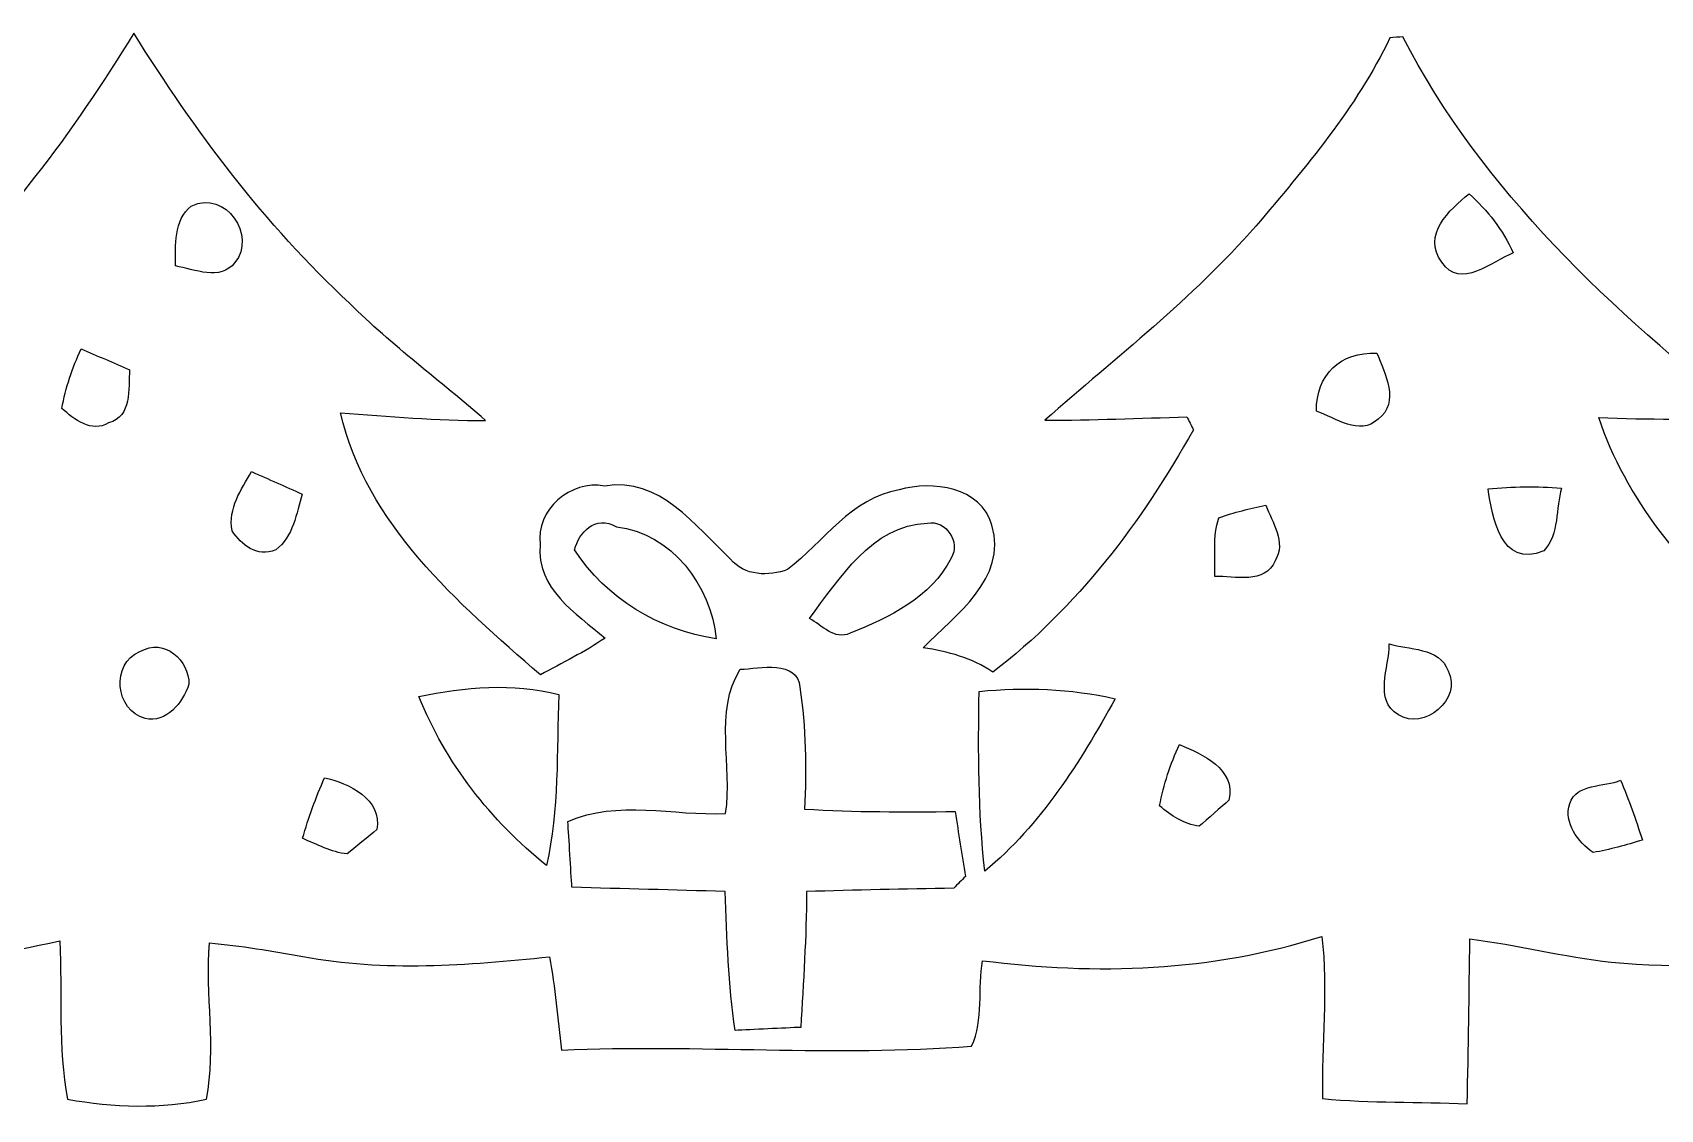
# Model space of a CAD drawing. Header units: centimetres. Extents: x -15.7 to 15.5, y -8.7 to 7.5.
# Drawn here: x -3.44 to 6.4, y 0.98 to 7.48 of the extents above; entities that cross this region are included whole.
import ezdxf

# ---------------------------------------------------------------- set-up
doc = ezdxf.new("R2010")
doc.units = ezdxf.units.CM
doc.header["$MEASUREMENT"] = 0
doc.layers.add('Layer 1', color=7, linetype='Continuous')

msp = doc.modelspace()

# ---------------------------------------------------------------- linework, layer by layer
at = {"layer": 'Layer 1', "color": 251}
for points, knots in [([(-10.61579, 7.22842), (-10.56111, 7.31837), (-10.49796, 7.40269), (-10.43164, 7.48418), (-10.43164, 7.48418), (-9.91799, 6.54579), (-9.14224, 5.77885), (-8.29416, 5.13962), (-8.29416, 5.13962), (-8.60954, 5.12374), (-8.92457, 5.18866), (-9.2389, 5.15867), (-9.2389, 5.15867), (-8.98031, 4.55083), (-8.53299, 4.03578), (-8.01158, 3.63714), (-8.01158, 3.63714), (-7.86836, 3.6576), (-7.73677, 3.72498), (-7.6006, 3.77155), (-7.6006, 3.77155), (-7.72724, 3.97475), (-7.99183, 4.09646), (-8.01123, 4.35645), (-8.01123, 4.35645), (-8.02746, 4.60446), (-7.77275, 4.79954), (-7.53322, 4.74416), (-7.53322, 4.74416), (-7.18044, 4.74909), (-6.99805, 4.40761), (-6.737, 4.23263), (-6.737, 4.23263), (-6.50416, 4.12679), (-6.36552, 4.37056), (-6.22547, 4.49721), (-6.22547, 4.49721), (-6.04132, 4.69089), (-5.76333, 4.77767), (-5.4991, 4.73428), (-5.4991, 4.73428), (-5.3534, 4.66513), (-5.19359, 4.51838), (-5.25463, 4.33564), (-5.25463, 4.33564), (-5.28391, 4.08764), (-5.53332, 3.95005), (-5.68113, 3.76908), (-5.68113, 3.76908), (-5.53156, 3.74474), (-5.37986, 3.7144), (-5.25427, 3.62409), (-5.25427, 3.62409), (-4.74028, 4.00897), (-4.36104, 4.53214), (-4.05059, 5.08706), (-4.05059, 5.08706), (-4.05836, 5.10646), (-4.07388, 5.14526), (-4.08164, 5.16467), (-4.08164, 5.16467), (-4.36563, 5.15373), (-4.64961, 5.13891), (-4.9336, 5.13574), (-4.9336, 5.13574), (-4.68912, 5.3908), (-4.39914, 5.59506), (-4.1402, 5.83389), (-4.1402, 5.83389), (-3.61844, 6.30978), (-3.19299, 6.87987), (-2.82646, 7.48101), (-2.82646, 7.48101), (-2.4571, 6.8894), (-2.03588, 6.32531), (-1.52259, 5.84976), (-1.52259, 5.84976), (-1.26683, 5.594), (-0.97296, 5.38092), (-0.70132, 5.14279), (-0.70132, 5.14279), (-0.99413, 5.13715), (-1.28588, 5.16996), (-1.57762, 5.1876), (-1.57762, 5.1876), (-1.42064, 4.51273), (-0.86924, 4.04142), (-0.36971, 3.60609), (-0.36971, 3.60609), (-0.23848, 3.67841), (-0.10301, 3.74403), (0.02117, 3.82834), (0.02117, 3.82834), (-0.15593, 3.97757), (-0.39652, 4.12574), (-0.37183, 4.39349), (-0.37183, 4.39349), (-0.39758, 4.60128), (-0.18768, 4.78614), (0.01834, 4.74627), (0.01834, 4.74627), (0.35101, 4.80413), (0.56762, 4.50286), (0.77929, 4.3053), (0.77929, 4.3053), (0.86007, 4.20299), (1.01141, 4.19911), (1.12395, 4.24251), (1.12395, 4.24251), (1.34056, 4.40902), (1.51024, 4.67501), (1.79776, 4.72334), (1.79776, 4.72334), (1.99778, 4.78014), (2.29164, 4.74274), (2.35832, 4.50921), (2.35832, 4.50921), (2.4511, 4.18465), (2.14101, 3.97192), (1.9431, 3.77014), (1.9431, 3.77014), (2.09127, 3.74685), (2.23802, 3.70805), (2.36326, 3.62268), (2.36326, 3.62268), (2.87514, 4.01214), (3.26319, 4.53002), (3.5754, 5.086), (3.5754, 5.086), (3.56588, 5.10575), (3.54612, 5.14456), (3.53624, 5.16396), (3.53624, 5.16396), (3.25014, 5.15479), (2.96369, 5.14421), (2.67758, 5.14315), (2.67758, 5.14315), (3.11044, 5.5245), (3.57082, 5.87834), (3.95146, 6.31507), (3.95146, 6.31507), (4.25274, 6.66962), (4.56001, 7.03016), (4.76285, 7.45243), (4.76285, 7.45243), (4.78226, 7.45419), (4.82071, 7.45737), (4.84011, 7.45878), (4.84011, 7.45878), (5.32165, 6.52709), (6.10694, 5.80178), (6.91832, 5.15867), (6.91832, 5.15867), (6.62023, 5.1495), (6.32178, 5.14667), (6.02403, 5.15938), (6.02403, 5.15938), (6.18772, 4.66549), (6.53627, 4.26156), (6.90704, 3.90843), (6.90704, 3.90843), (7.0104, 3.81), (7.11764, 3.71299), (7.24711, 3.64878), (7.24711, 3.64878), (7.37376, 3.68476), (7.49653, 3.73556), (7.62917, 3.74791), (7.62917, 3.74791), (7.64117, 3.76978), (7.65316, 3.7913), (7.66551, 3.81317), (7.66551, 3.81317), (7.51417, 3.93347), (7.32966, 4.03684), (7.26264, 4.22981), (7.26264, 4.22981), (7.14939, 4.46511), (7.35647, 4.80554), (7.63729, 4.74133), (7.63729, 4.74133), (7.96008, 4.76426), (8.19961, 4.52579), (8.40634, 4.31271), (8.40634, 4.31271), (8.50159, 4.18324), (8.71149, 4.197), (8.81592, 4.30777), (8.81592, 4.30777), (9.04663, 4.48663), (9.25124, 4.78296), (9.57686, 4.74663), (9.57686, 4.74663), (9.76242, 4.7819), (9.94128, 4.65279), (9.98008, 4.47499), (9.98008, 4.47499), (10.08662, 4.1716), (9.74831, 4.01073), (9.61954, 3.78213), (9.61954, 3.78213), (9.74584, 3.74191), (9.87143, 3.69605), (9.98185, 3.62091), (9.98185, 3.62091), (10.34732, 3.92853), (10.70434, 4.26261), (10.95057, 4.67642), (10.95057, 4.67642), (11.05288, 4.8327), (11.14637, 4.99816), (11.17247, 5.18654), (11.17247, 5.18654), (10.88284, 5.16008), (10.59286, 5.13856), (10.30182, 5.14385), (10.30182, 5.14385), (10.74632, 5.51004), (11.19681, 5.8741), (11.57076, 6.31578), (11.57076, 6.31578), (11.89743, 6.66997), (12.16731, 7.06931), (12.41989, 7.47854), (12.41989, 7.47854), (12.7695, 6.95713), (13.11769, 6.42585), (13.57877, 5.99405), (13.57877, 5.99405), (13.87828, 5.68607), (14.23776, 5.44371), (14.5348, 5.13292), (14.5348, 5.13292), (14.23106, 5.15056), (13.9259, 5.1629), (13.62322, 5.11845), (13.62322, 5.11845), (13.83418, 4.75368), (14.04338, 4.37903), (14.34782, 4.08234), (14.34782, 4.08234), (14.53621, 3.8802), (14.76269, 3.72004), (14.96307, 3.5306), (14.96307, 3.5306), (14.6872, 3.51014), (14.41238, 3.50414), (14.13792, 3.48051), (14.13792, 3.48051), (14.24411, 3.24732), (14.38981, 3.0353), (14.5415, 2.82998), (14.5415, 2.82998), (14.7895, 2.50437), (15.13276, 2.27542), (15.45907, 2.03694), (15.45907, 2.03694), (14.64627, 1.79458), (13.75057, 1.76354), (12.93848, 2.02459), (12.93848, 2.02459), (12.91272, 1.9999), (12.88697, 1.97485), (12.86157, 1.94945), (12.86157, 1.94945), (12.81818, 1.65029), (12.98081, 1.29399), (12.81465, 1.02164), (12.81465, 1.02164), (12.54936, 1.01353), (12.27526, 0.98813), (12.01455, 1.04211), (12.01455, 1.04211), (11.94964, 1.36454), (12.0209, 1.69933), (11.96411, 2.02353), (11.96411, 2.02353), (11.30229, 1.81822), (10.59921, 1.79458), (9.91552, 1.88101), (9.91552, 1.88101), (9.89965, 1.69757), (9.89083, 1.51271), (9.86966, 1.32927), (9.86966, 1.32927), (9.03746, 1.35855), (8.20455, 1.32574), (7.37235, 1.35008), (7.37235, 1.35008), (7.35471, 1.54129), (7.35401, 1.73426), (7.31097, 1.92158), (7.31097, 1.92158), (6.91127, 1.85667), (6.50311, 1.83127), (6.09988, 1.87113), (6.09988, 1.87113), (5.81237, 1.90394), (5.53191, 1.9752), (5.24545, 2.01224), (5.24545, 2.01224), (5.24016, 1.68028), (5.23804, 1.34796), (5.22887, 1.01565), (5.22887, 1.01565), (4.93783, 1.02976), (4.64573, 1.01847), (4.3561, 1.04775), (4.3561, 1.04775), (4.34587, 1.37372), (4.39138, 1.70215), (4.35081, 2.02671), (4.35081, 2.02671), (3.68935, 1.81434), (2.98626, 1.79211), (2.30117, 1.88031), (2.30117, 1.88031), (2.27154, 1.71168), (2.31069, 1.52365), (2.23485, 1.36454), (2.23485, 1.36454), (1.41182, 1.30034), (0.58208, 1.37619), (-0.24271, 1.34091), (-0.24271, 1.34091), (-0.26494, 1.52929), (-0.27975, 1.71768), (-0.31574, 1.90394), (-0.31574, 1.90394), (-0.80927, 1.85138), (-1.31304, 1.81363), (-1.80411, 1.90535), (-1.80411, 1.90535), (-1.99143, 1.93957), (-2.17981, 1.96991), (-2.36926, 1.98826), (-2.36926, 1.98826), (-2.39501, 1.67569), (-2.32657, 1.35431), (-2.38725, 1.04493), (-2.38725, 1.04493), (-2.65606, 0.98213), (-2.95381, 0.99589), (-3.2258, 1.04316), (-3.2258, 1.04316), (-3.28507, 1.35714), (-3.25861, 1.68134), (-3.27237, 1.99919), (-3.27237, 1.99919), (-3.9437, 1.85702), (-4.63656, 1.76001), (-5.31848, 1.88242), (-5.31848, 1.88242), (-5.34388, 1.71027), (-5.31707, 1.52471), (-5.38021, 1.3589), (-5.38021, 1.3589), (-6.20677, 1.30422), (-7.03862, 1.37407), (-7.86694, 1.34549), (-7.86694, 1.34549), (-7.88423, 1.53741), (-7.88599, 1.73073), (-7.92868, 1.91876), (-7.92868, 1.91876), (-8.59649, 1.80516), (-9.30522, 1.81257), (-9.9501, 2.03623), (-9.9501, 2.03623), (-9.99878, 1.69898), (-10.00266, 1.35714), (-10.01959, 1.01671), (-10.01959, 1.01671), (-10.29794, 1.0287), (-10.57663, 1.03293), (-10.85462, 1.01353), (-10.85462, 1.01353), (-10.8772, 1.33809), (-10.88708, 1.66299), (-10.90013, 1.9879), (-10.90013, 1.9879), (-11.57217, 1.85526), (-12.2615, 1.78082), (-12.94377, 1.88101), (-12.94377, 1.88101), (-12.96035, 1.70568), (-12.97234, 1.52894), (-12.99386, 1.35361), (-12.99386, 1.35361), (-13.83348, 1.35079), (-14.67414, 1.3208), (-15.5134, 1.35431), (-15.5134, 1.35431), (-15.51199, 2.12901), (-15.55362, 2.90654), (-15.49471, 3.67983), (-15.49471, 3.67983), (-15.41145, 3.74333), (-15.3035, 3.75603), (-15.20649, 3.78636), (-15.20649, 3.78636), (-15.35501, 3.95111), (-15.58149, 4.07529), (-15.62418, 4.30918), (-15.62418, 4.30918), (-15.69332, 4.54166), (-15.47989, 4.77767), (-15.2467, 4.77026), (-15.2467, 4.77026), (-14.92391, 4.79707), (-14.69284, 4.52226), (-14.48294, 4.31835), (-14.48294, 4.31835), (-14.39474, 4.21887), (-14.24129, 4.19029), (-14.12205, 4.24639), (-14.12205, 4.24639), (-13.87122, 4.43265), (-13.66379, 4.73851), (-13.32124, 4.75403), (-13.32124, 4.75403), (-13.14732, 4.77696), (-12.92719, 4.69441), (-12.87851, 4.51097), (-12.87851, 4.51097), (-12.78537, 4.17654), (-13.14379, 3.99627), (-13.28314, 3.73698), (-13.28314, 3.73698), (-13.10569, 3.74721), (-12.86722, 3.59974), (-12.71517, 3.75356), (-12.71517, 3.75356), (-12.28972, 4.16454), (-11.86356, 4.61257), (-11.66918, 5.18442), (-11.66918, 5.18442), (-11.9761, 5.18866), (-12.28019, 5.12974), (-12.58746, 5.1368), (-12.58746, 5.1368), (-11.83605, 5.73229), (-11.09733, 6.38669), (-10.61579, 7.22842), (-10.61579, 7.22842), (-10.61579, 7.22842), (-10.61579, 7.22842), (-10.61579, 7.22842)], [0, 0, 0, 0, 0.0088496, 0.0088496, 0.0088496, 0.0088496, 0.0176991, 0.0176991, 0.0176991, 0.0176991, 0.0265487, 0.0265487, 0.0265487, 0.0265487, 0.0353982, 0.0353982, 0.0353982, 0.0353982, 0.0442478, 0.0442478, 0.0442478, 0.0442478, 0.0530973, 0.0530973, 0.0530973, 0.0530973, 0.0619469, 0.0619469, 0.0619469, 0.0619469, 0.0707965, 0.0707965, 0.0707965, 0.0707965, 0.079646, 0.079646, 0.079646, 0.079646, 0.0884956, 0.0884956, 0.0884956, 0.0884956, 0.0973451, 0.0973451, 0.0973451, 0.0973451, 0.1061947, 0.1061947, 0.1061947, 0.1061947, 0.1150442, 0.1150442, 0.1150442, 0.1150442, 0.1238938, 0.1238938, 0.1238938, 0.1238938, 0.1327434, 0.1327434, 0.1327434, 0.1327434, 0.1415929, 0.1415929, 0.1415929, 0.1415929, 0.1504425, 0.1504425, 0.1504425, 0.1504425, 0.159292, 0.159292, 0.159292, 0.159292, 0.1681416, 0.1681416, 0.1681416, 0.1681416, 0.1769912, 0.1769912, 0.1769912, 0.1769912, 0.1858407, 0.1858407, 0.1858407, 0.1858407, 0.1946903, 0.1946903, 0.1946903, 0.1946903, 0.2035398, 0.2035398, 0.2035398, 0.2035398, 0.2123894, 0.2123894, 0.2123894, 0.2123894, 0.2212389, 0.2212389, 0.2212389, 0.2212389, 0.2300885, 0.2300885, 0.2300885, 0.2300885, 0.2389381, 0.2389381, 0.2389381, 0.2389381, 0.2477876, 0.2477876, 0.2477876, 0.2477876, 0.2566372, 0.2566372, 0.2566372, 0.2566372, 0.2654867, 0.2654867, 0.2654867, 0.2654867, 0.2743363, 0.2743363, 0.2743363, 0.2743363, 0.2831858, 0.2831858, 0.2831858, 0.2831858, 0.2920354, 0.2920354, 0.2920354, 0.2920354, 0.300885, 0.300885, 0.300885, 0.300885, 0.3097345, 0.3097345, 0.3097345, 0.3097345, 0.3185841, 0.3185841, 0.3185841, 0.3185841, 0.3274336, 0.3274336, 0.3274336, 0.3274336, 0.3362832, 0.3362832, 0.3362832, 0.3362832, 0.3451327, 0.3451327, 0.3451327, 0.3451327, 0.3539823, 0.3539823, 0.3539823, 0.3539823, 0.3628319, 0.3628319, 0.3628319, 0.3628319, 0.3716814, 0.3716814, 0.3716814, 0.3716814, 0.380531, 0.380531, 0.380531, 0.380531, 0.3893805, 0.3893805, 0.3893805, 0.3893805, 0.3982301, 0.3982301, 0.3982301, 0.3982301, 0.4070796, 0.4070796, 0.4070796, 0.4070796, 0.4159292, 0.4159292, 0.4159292, 0.4159292, 0.4247788, 0.4247788, 0.4247788, 0.4247788, 0.4336283, 0.4336283, 0.4336283, 0.4336283, 0.4424779, 0.4424779, 0.4424779, 0.4424779, 0.4513274, 0.4513274, 0.4513274, 0.4513274, 0.460177, 0.460177, 0.460177, 0.460177, 0.4690265, 0.4690265, 0.4690265, 0.4690265, 0.4778761, 0.4778761, 0.4778761, 0.4778761, 0.4867257, 0.4867257, 0.4867257, 0.4867257, 0.4955752, 0.4955752, 0.4955752, 0.4955752, 0.5044248, 0.5044248, 0.5044248, 0.5044248, 0.5132743, 0.5132743, 0.5132743, 0.5132743, 0.5221239, 0.5221239, 0.5221239, 0.5221239, 0.5309735, 0.5309735, 0.5309735, 0.5309735, 0.539823, 0.539823, 0.539823, 0.539823, 0.5486726, 0.5486726, 0.5486726, 0.5486726, 0.5575221, 0.5575221, 0.5575221, 0.5575221, 0.5663717, 0.5663717, 0.5663717, 0.5663717, 0.5752212, 0.5752212, 0.5752212, 0.5752212, 0.5840708, 0.5840708, 0.5840708, 0.5840708, 0.5929204, 0.5929204, 0.5929204, 0.5929204, 0.6017699, 0.6017699, 0.6017699, 0.6017699, 0.6106195, 0.6106195, 0.6106195, 0.6106195, 0.619469, 0.619469, 0.619469, 0.619469, 0.6283186, 0.6283186, 0.6283186, 0.6283186, 0.6371681, 0.6371681, 0.6371681, 0.6371681, 0.6460177, 0.6460177, 0.6460177, 0.6460177, 0.6548673, 0.6548673, 0.6548673, 0.6548673, 0.6637168, 0.6637168, 0.6637168, 0.6637168, 0.6725664, 0.6725664, 0.6725664, 0.6725664, 0.6814159, 0.6814159, 0.6814159, 0.6814159, 0.6902655, 0.6902655, 0.6902655, 0.6902655, 0.699115, 0.699115, 0.699115, 0.699115, 0.7079646, 0.7079646, 0.7079646, 0.7079646, 0.7168142, 0.7168142, 0.7168142, 0.7168142, 0.7256637, 0.7256637, 0.7256637, 0.7256637, 0.7345133, 0.7345133, 0.7345133, 0.7345133, 0.7433628, 0.7433628, 0.7433628, 0.7433628, 0.7522124, 0.7522124, 0.7522124, 0.7522124, 0.7610619, 0.7610619, 0.7610619, 0.7610619, 0.7699115, 0.7699115, 0.7699115, 0.7699115, 0.7787611, 0.7787611, 0.7787611, 0.7787611, 0.7876106, 0.7876106, 0.7876106, 0.7876106, 0.7964602, 0.7964602, 0.7964602, 0.7964602, 0.8053097, 0.8053097, 0.8053097, 0.8053097, 0.8141593, 0.8141593, 0.8141593, 0.8141593, 0.8230088, 0.8230088, 0.8230088, 0.8230088, 0.8318584, 0.8318584, 0.8318584, 0.8318584, 0.840708, 0.840708, 0.840708, 0.840708, 0.8495575, 0.8495575, 0.8495575, 0.8495575, 0.8584071, 0.8584071, 0.8584071, 0.8584071, 0.8672566, 0.8672566, 0.8672566, 0.8672566, 0.8761062, 0.8761062, 0.8761062, 0.8761062, 0.8849558, 0.8849558, 0.8849558, 0.8849558, 0.8938053, 0.8938053, 0.8938053, 0.8938053, 0.9026549, 0.9026549, 0.9026549, 0.9026549, 0.9115044, 0.9115044, 0.9115044, 0.9115044, 0.920354, 0.920354, 0.920354, 0.920354, 0.9292035, 0.9292035, 0.9292035, 0.9292035, 0.9380531, 0.9380531, 0.9380531, 0.9380531, 0.9469027, 0.9469027, 0.9469027, 0.9469027, 0.9557522, 0.9557522, 0.9557522, 0.9557522, 0.9646018, 0.9646018, 0.9646018, 0.9646018, 0.9734513, 0.9734513, 0.9734513, 0.9734513, 0.9823009, 0.9823009, 0.9823009, 0.9823009, 1, 1, 1, 1]), ([(-2.47862, 6.43678), (-2.58763, 6.34894), (-2.57246, 6.19936), (-2.57493, 6.07483), (-2.57493, 6.07483), (-2.45992, 6.05543), (-2.30399, 5.98099), (-2.21509, 6.09565), (-2.21509, 6.09565), (-2.08421, 6.2544), (-2.26871, 6.53874), (-2.47862, 6.43678), (-2.47862, 6.43678), (-2.47862, 6.43678), (-2.47862, 6.43678), (-2.47862, 6.43678)], [0, 0, 0, 0, 0.2, 0.2, 0.2, 0.2, 0.4, 0.4, 0.4, 0.4, 0.6, 0.6, 0.6, 0.6, 1, 1, 1, 1]), ([(5.07541, 6.09847), (5.1883, 5.92772), (5.3788, 6.10235), (5.50757, 6.15421), (5.50757, 6.15421), (5.44548, 6.2925), (5.35199, 6.41068), (5.24051, 6.51122), (5.24051, 6.51122), (5.12163, 6.41385), (4.95476, 6.26075), (5.07541, 6.09847), (5.07541, 6.09847), (5.07541, 6.09847), (5.07541, 6.09847), (5.07541, 6.09847)], [0, 0, 0, 0, 0.2, 0.2, 0.2, 0.2, 0.4, 0.4, 0.4, 0.4, 0.6, 0.6, 0.6, 0.6, 1, 1, 1, 1]), ([(-3.14431, 5.57424), (-3.19864, 5.45924), (-3.23744, 5.33964), (-3.26108, 5.21476), (-3.26108, 5.21476), (-3.18629, 5.14879), (-3.08081, 5.06624), (-2.9785, 5.12692), (-2.9785, 5.12692), (-2.83492, 5.16573), (-2.86032, 5.334), (-2.85186, 5.4483), (-2.85186, 5.4483), (-2.94922, 5.49063), (-3.04694, 5.53261), (-3.14431, 5.57424), (-3.14431, 5.57424), (-3.14431, 5.57424), (-3.14431, 5.57424), (-3.14431, 5.57424)], [0, 0, 0, 0, 0.1666667, 0.1666667, 0.1666667, 0.1666667, 0.3333333, 0.3333333, 0.3333333, 0.3333333, 0.5, 0.5, 0.5, 0.5, 0.6666667, 0.6666667, 0.6666667, 0.6666667, 1, 1, 1, 1]), ([(4.318, 5.19747), (4.43336, 5.15902), (4.57835, 5.04649), (4.69089, 5.14985), (4.69089, 5.14985), (4.826, 5.25074), (4.73004, 5.42678), (4.68383, 5.54884), (4.68383, 5.54884), (4.46193, 5.5566), (4.31729, 5.41902), (4.318, 5.19747), (4.318, 5.19747), (4.318, 5.19747), (4.318, 5.19747), (4.318, 5.19747)], [0, 0, 0, 0, 0.2, 0.2, 0.2, 0.2, 0.4, 0.4, 0.4, 0.4, 0.6, 0.6, 0.6, 0.6, 1, 1, 1, 1]), ([(-2.23238, 4.47569), (-2.17452, 4.39279), (-2.08562, 4.312), (-1.96779, 4.36174), (-1.96779, 4.36174), (-1.86231, 4.43971), (-1.84397, 4.58258), (-1.80869, 4.69759), (-1.80869, 4.69759), (-1.911, 4.7431), (-2.01295, 4.78825), (-2.1149, 4.83306), (-2.1149, 4.83306), (-2.1777, 4.72334), (-2.25707, 4.61257), (-2.23238, 4.47569), (-2.23238, 4.47569), (-2.23238, 4.47569), (-2.23238, 4.47569), (-2.23238, 4.47569)], [0, 0, 0, 0, 0.1666667, 0.1666667, 0.1666667, 0.1666667, 0.3333333, 0.3333333, 0.3333333, 0.3333333, 0.5, 0.5, 0.5, 0.5, 0.6666667, 0.6666667, 0.6666667, 0.6666667, 1, 1, 1, 1]), ([(5.35552, 4.72863), (5.38198, 4.56318), (5.42819, 4.24639), (5.69207, 4.35539), (5.69207, 4.35539), (5.78661, 4.45594), (5.76474, 4.61327), (5.79826, 4.73393), (5.79826, 4.73393), (5.65079, 4.74486), (5.50227, 4.7438), (5.35552, 4.72863), (5.35552, 4.72863), (5.35552, 4.72863), (5.35552, 4.72863), (5.35552, 4.72863)], [0, 0, 0, 0, 0.2, 0.2, 0.2, 0.2, 0.4, 0.4, 0.4, 0.4, 0.6, 0.6, 0.6, 0.6, 1, 1, 1, 1]), ([(3.72921, 4.5533), (3.68935, 4.44077), (3.70981, 4.31835), (3.70417, 4.20088), (3.70417, 4.20088), (3.82552, 4.20335), (4.00861, 4.15078), (4.06894, 4.29472), (4.06894, 4.29472), (4.13702, 4.40655), (4.05271, 4.52614), (4.01285, 4.63091), (4.01285, 4.63091), (3.91654, 4.60728), (3.82058, 4.59034), (3.72921, 4.5533), (3.72921, 4.5533), (3.72921, 4.5533), (3.72921, 4.5533), (3.72921, 4.5533)], [0, 0, 0, 0, 0.1666667, 0.1666667, 0.1666667, 0.1666667, 0.3333333, 0.3333333, 0.3333333, 0.3333333, 0.5, 0.5, 0.5, 0.5, 0.6666667, 0.6666667, 0.6666667, 0.6666667, 1, 1, 1, 1]), ([(-0.16334, 4.36139), (0.0254, 4.06647), (0.34819, 3.87562), (0.69144, 3.82341), (0.69144, 3.82341), (0.66428, 4.14267), (0.41945, 4.46405), (0.08996, 4.50003), (0.08996, 4.50003), (-0.03951, 4.57306), (-0.13829, 4.46511), (-0.16334, 4.36139), (-0.16334, 4.36139), (-0.16334, 4.36139), (-0.16334, 4.36139), (-0.16334, 4.36139)], [0, 0, 0, 0, 0.2, 0.2, 0.2, 0.2, 0.4, 0.4, 0.4, 0.4, 0.6, 0.6, 0.6, 0.6, 1, 1, 1, 1]), ([(1.96885, 4.52296), (1.62842, 4.50638), (1.44039, 4.18888), (1.25554, 3.94653), (1.25554, 3.94653), (1.33068, 3.9056), (1.40794, 3.81353), (1.50107, 3.85727), (1.50107, 3.85727), (1.73496, 3.95146), (1.99214, 4.07317), (2.11102, 4.31059), (2.11102, 4.31059), (2.1717, 4.40655), (2.08033, 4.54272), (1.96885, 4.52296), (1.96885, 4.52296), (1.96885, 4.52296), (1.96885, 4.52296), (1.96885, 4.52296)], [0, 0, 0, 0, 0.1666667, 0.1666667, 0.1666667, 0.1666667, 0.3333333, 0.3333333, 0.3333333, 0.3333333, 0.5, 0.5, 0.5, 0.5, 0.6666667, 0.6666667, 0.6666667, 0.6666667, 1, 1, 1, 1]), ([(-2.79012, 3.7465), (-2.96721, 3.67594), (-2.93688, 3.38914), (-2.75837, 3.34292), (-2.75837, 3.34292), (-2.63102, 3.31223), (-2.52695, 3.43994), (-2.49343, 3.54965), (-2.49343, 3.54965), (-2.49096, 3.69147), (-2.63843, 3.83328), (-2.79012, 3.7465), (-2.79012, 3.7465), (-2.79012, 3.7465), (-2.79012, 3.7465), (-2.79012, 3.7465)], [0, 0, 0, 0, 0.2, 0.2, 0.2, 0.2, 0.4, 0.4, 0.4, 0.4, 0.6, 0.6, 0.6, 0.6, 1, 1, 1, 1]), ([(4.75862, 3.79271), (4.75897, 3.65372), (4.66372, 3.45052), (4.8133, 3.36479), (4.8133, 3.36479), (4.96852, 3.26637), (5.201, 3.4611), (5.11387, 3.63008), (5.11387, 3.63008), (5.06589, 3.77366), (4.86763, 3.75744), (4.75862, 3.79271), (4.75862, 3.79271), (4.75862, 3.79271), (4.75862, 3.79271), (4.75862, 3.79271)], [0, 0, 0, 0, 0.2, 0.2, 0.2, 0.2, 0.4, 0.4, 0.4, 0.4, 0.6, 0.6, 0.6, 0.6, 1, 1, 1, 1]), ([(0.83749, 3.63961), (0.67592, 3.38349), (0.79375, 3.05541), (0.7493, 2.7686), (0.7493, 2.7686), (0.43251, 2.75449), (0.09666, 2.85433), (-0.20355, 2.72027), (-0.20355, 2.72027), (-0.19756, 2.62114), (-0.18556, 2.42288), (-0.17956, 2.32339), (-0.17956, 2.32339), (0.12876, 2.31352), (0.4378, 2.30787), (0.74683, 2.29764), (0.74683, 2.29764), (0.75741, 2.01754), (0.76447, 1.73673), (0.8061, 1.45909), (0.8061, 1.45909), (0.90558, 1.46368), (1.10455, 1.4732), (1.20403, 1.47779), (1.20403, 1.47779), (1.21708, 1.75119), (1.23896, 2.02389), (1.23719, 2.29729), (1.23719, 2.29729), (1.53353, 2.30717), (1.83021, 2.31211), (2.12725, 2.31775), (2.12725, 2.31775), (2.15053, 2.34174), (2.17417, 2.36573), (2.19816, 2.38901), (2.19816, 2.38901), (2.17629, 2.51919), (2.15618, 2.65042), (2.13607, 2.78024), (2.13607, 2.78024), (1.83233, 2.77989), (1.52823, 2.7753), (1.22555, 2.79576), (1.22555, 2.79576), (1.2386, 3.04094), (1.23437, 3.28754), (1.19733, 3.53095), (1.19733, 3.53095), (1.18569, 3.69746), (0.95356, 3.64525), (0.83749, 3.63961), (0.83749, 3.63961), (0.83749, 3.63961), (0.83749, 3.63961), (0.83749, 3.63961)], [0, 0, 0, 0, 0.0666667, 0.0666667, 0.0666667, 0.0666667, 0.1333333, 0.1333333, 0.1333333, 0.1333333, 0.2, 0.2, 0.2, 0.2, 0.2666667, 0.2666667, 0.2666667, 0.2666667, 0.3333333, 0.3333333, 0.3333333, 0.3333333, 0.4, 0.4, 0.4, 0.4, 0.4666667, 0.4666667, 0.4666667, 0.4666667, 0.5333333, 0.5333333, 0.5333333, 0.5333333, 0.6, 0.6, 0.6, 0.6, 0.6666667, 0.6666667, 0.6666667, 0.6666667, 0.7333333, 0.7333333, 0.7333333, 0.7333333, 0.8, 0.8, 0.8, 0.8, 0.8666667, 0.8666667, 0.8666667, 0.8666667, 1, 1, 1, 1]), ([(-1.10455, 3.47521), (-0.94192, 3.07622), (-0.66993, 2.7238), (-0.33302, 2.45569), (-0.33302, 2.45569), (-0.25647, 2.79365), (-0.27129, 3.14396), (-0.25894, 3.48756), (-0.25894, 3.48756), (-0.53622, 3.56094), (-0.82726, 3.5306), (-1.10455, 3.47521), (-1.10455, 3.47521), (-1.10455, 3.47521), (-1.10455, 3.47521), (-1.10455, 3.47521)], [0, 0, 0, 0, 0.2, 0.2, 0.2, 0.2, 0.4, 0.4, 0.4, 0.4, 0.6, 0.6, 0.6, 0.6, 1, 1, 1, 1]), ([(2.28106, 3.50626), (2.27365, 3.14466), (2.27542, 2.78165), (2.31458, 2.42111), (2.31458, 2.42111), (2.6543, 2.6991), (2.89278, 3.08081), (3.10162, 3.46146), (3.10162, 3.46146), (2.83386, 3.52425), (2.55411, 3.53166), (2.28106, 3.50626), (2.28106, 3.50626), (2.28106, 3.50626), (2.28106, 3.50626), (2.28106, 3.50626)], [0, 0, 0, 0, 0.2, 0.2, 0.2, 0.2, 0.4, 0.4, 0.4, 0.4, 0.6, 0.6, 0.6, 0.6, 1, 1, 1, 1]), ([(3.49038, 3.18594), (3.4357, 3.06705), (3.39584, 2.94393), (3.37079, 2.81587), (3.37079, 2.81587), (3.43817, 2.75555), (3.51931, 2.70439), (3.61103, 2.69275), (3.61103, 2.69275), (3.65584, 2.73156), (3.74544, 2.80952), (3.79024, 2.84868), (3.79024, 2.84868), (3.83258, 3.03918), (3.63044, 3.12667), (3.49038, 3.18594), (3.49038, 3.18594), (3.49038, 3.18594), (3.49038, 3.18594), (3.49038, 3.18594)], [0, 0, 0, 0, 0.1666667, 0.1666667, 0.1666667, 0.1666667, 0.3333333, 0.3333333, 0.3333333, 0.3333333, 0.5, 0.5, 0.5, 0.5, 0.6666667, 0.6666667, 0.6666667, 0.6666667, 1, 1, 1, 1]), ([(-1.67358, 2.98521), (-1.72614, 2.86597), (-1.77094, 2.74461), (-1.80658, 2.61902), (-1.80658, 2.61902), (-1.71979, 2.58163), (-1.63336, 2.53612), (-1.53776, 2.52448), (-1.53776, 2.52448), (-1.49296, 2.56117), (-1.403, 2.6349), (-1.35784, 2.67159), (-1.35784, 2.67159), (-1.32362, 2.85503), (-1.52929, 2.9531), (-1.67358, 2.98521), (-1.67358, 2.98521), (-1.67358, 2.98521), (-1.67358, 2.98521), (-1.67358, 2.98521)], [0, 0, 0, 0, 0.1666667, 0.1666667, 0.1666667, 0.1666667, 0.3333333, 0.3333333, 0.3333333, 0.3333333, 0.5, 0.5, 0.5, 0.5, 0.6666667, 0.6666667, 0.6666667, 0.6666667, 1, 1, 1, 1]), ([(5.84835, 2.82857), (5.81166, 2.7118), (5.89844, 2.5968), (5.99017, 2.5333), (5.99017, 2.5333), (6.09, 2.55094), (6.19054, 2.57739), (6.28756, 2.60879), (6.28756, 2.60879), (6.24805, 2.73191), (6.20571, 2.8515), (6.15597, 2.97039), (6.15597, 2.97039), (6.05755, 2.92629), (5.88927, 2.95381), (5.84835, 2.82857), (5.84835, 2.82857), (5.84835, 2.82857), (5.84835, 2.82857), (5.84835, 2.82857)], [0, 0, 0, 0, 0.1666667, 0.1666667, 0.1666667, 0.1666667, 0.3333333, 0.3333333, 0.3333333, 0.3333333, 0.5, 0.5, 0.5, 0.5, 0.6666667, 0.6666667, 0.6666667, 0.6666667, 1, 1, 1, 1])]:
    msp.add_open_spline(points, degree=3, knots=knots, dxfattribs=at)

doc.saveas('drawing.dxf')
